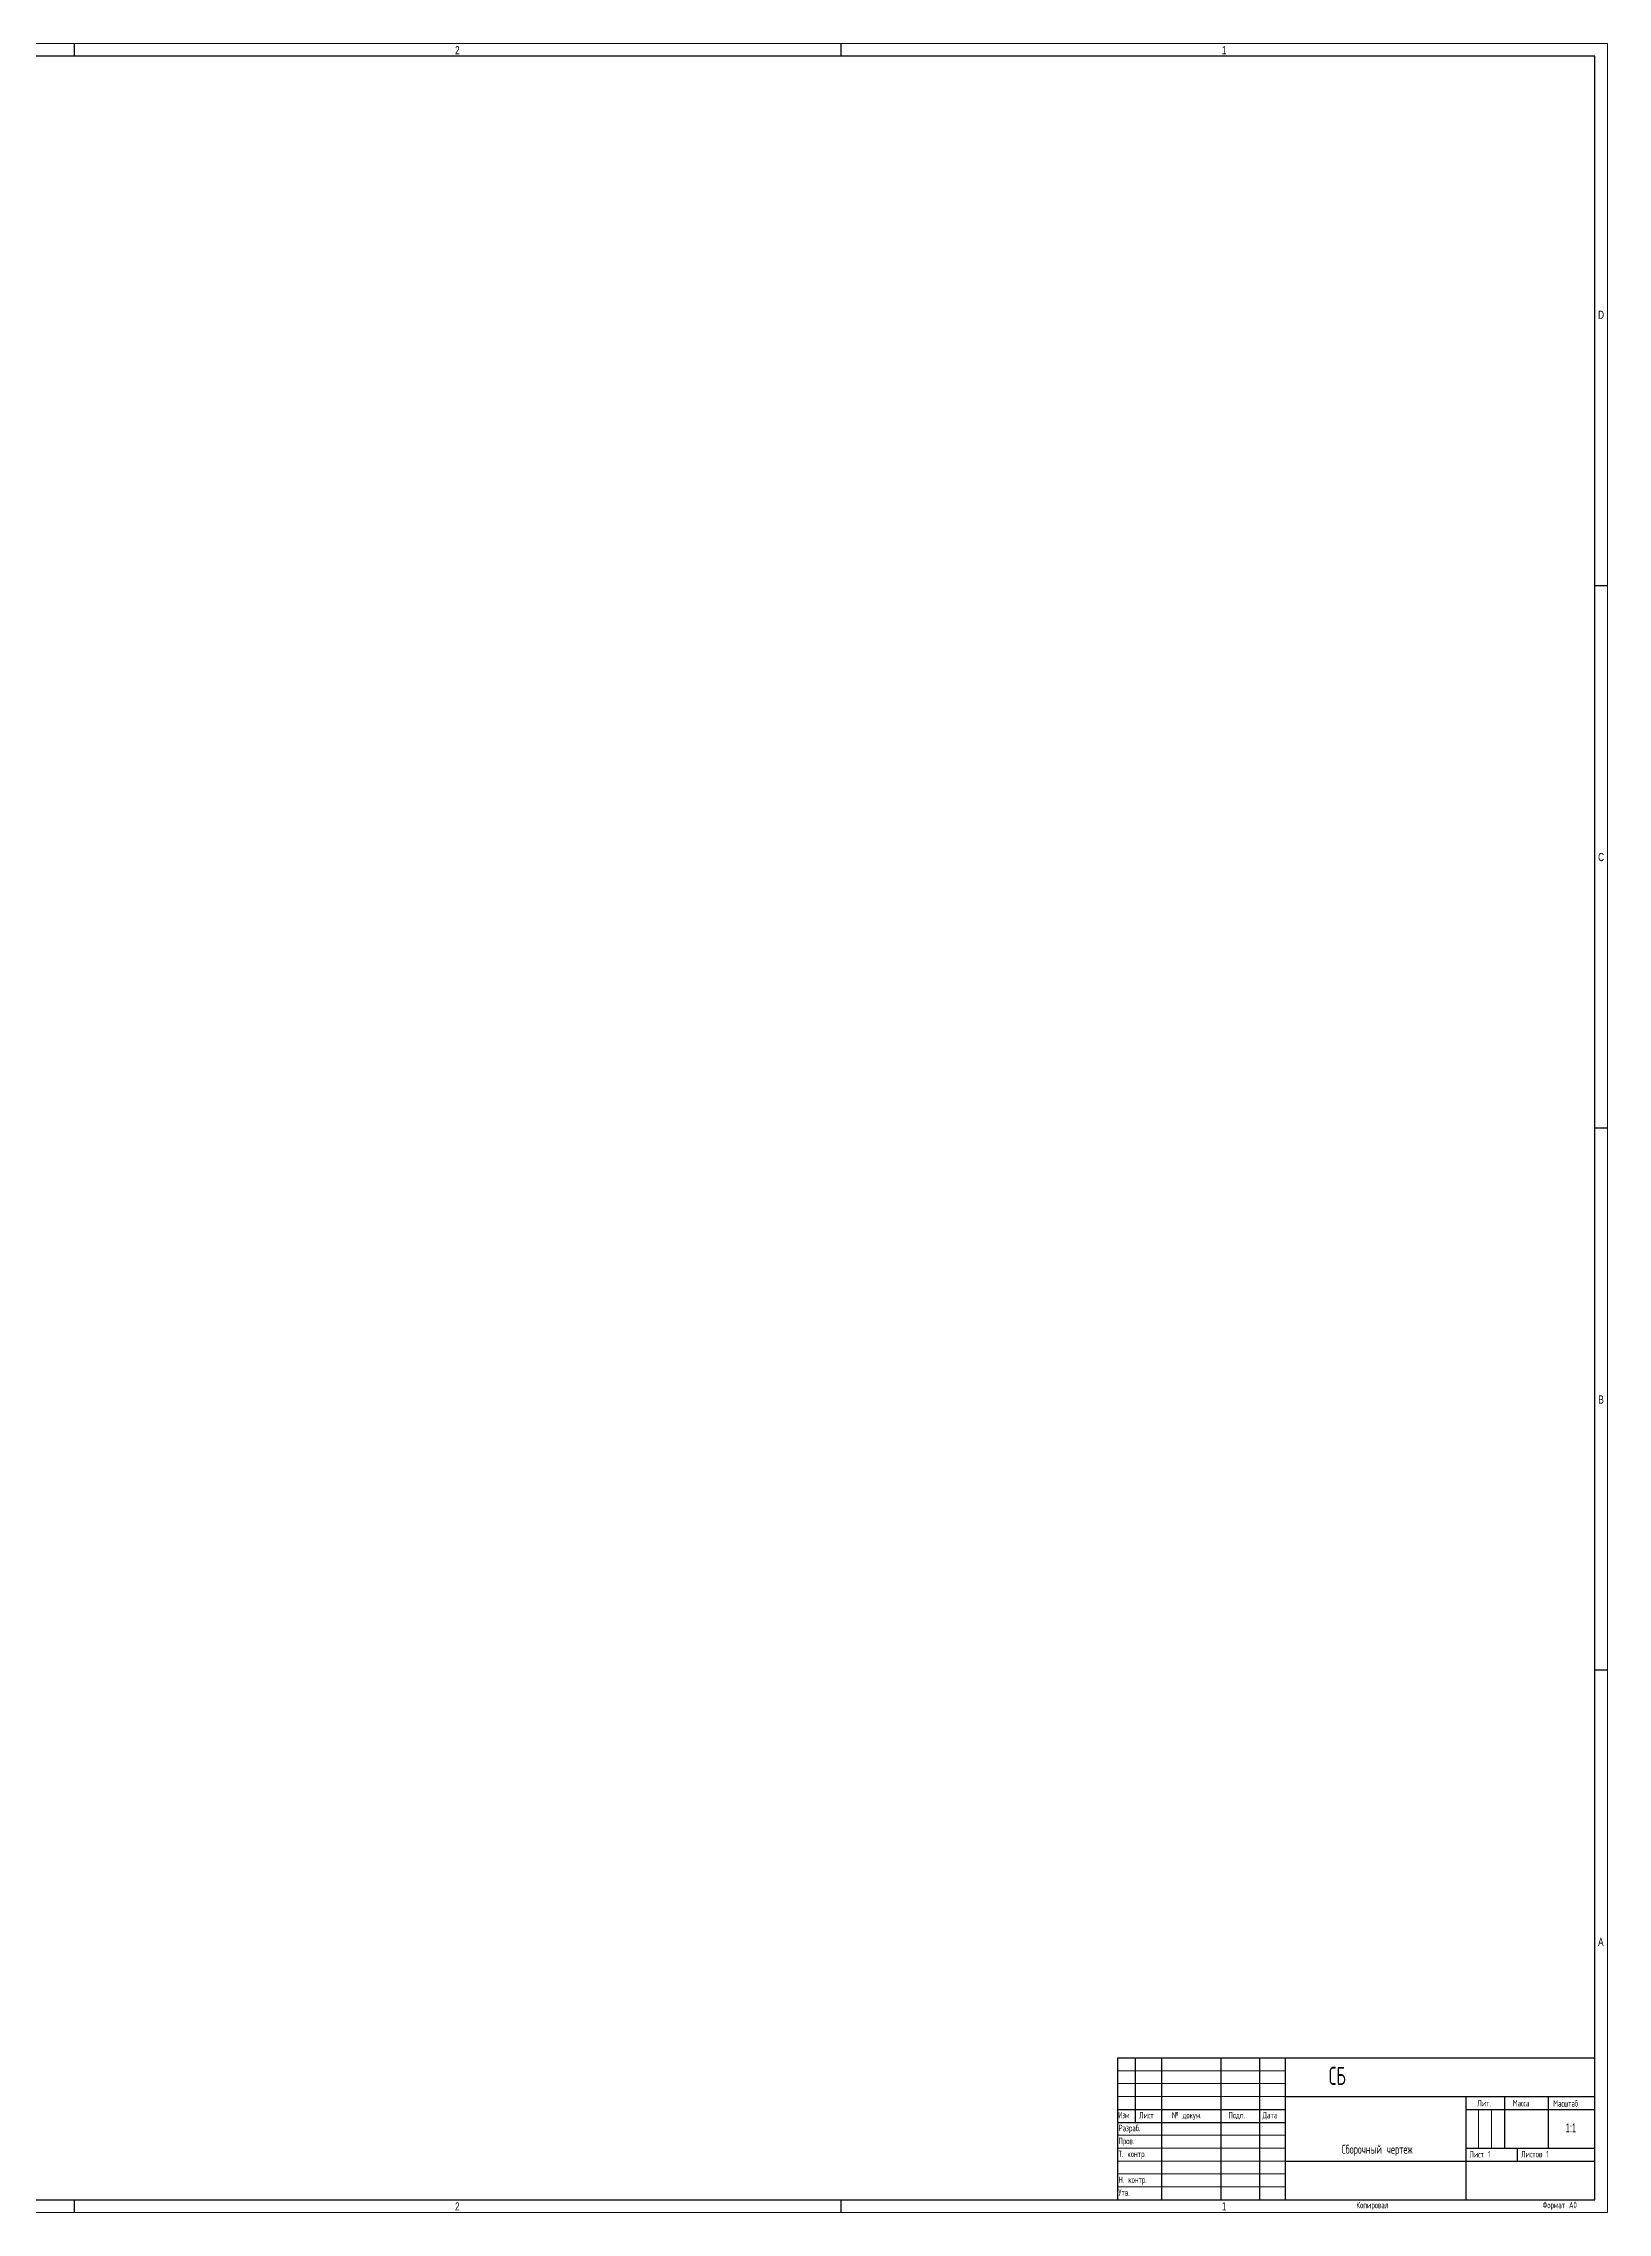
# Model space of a CAD drawing. Header units: millimetres. Extents: x 0 to 1189, y 0 to 841.
# Drawn here: x 583 to 1189, y 0 to 841 of the extents above; entities that cross this region are included whole.
import ezdxf

# ---------------------------------------------------------------- set-up
doc = ezdxf.new("R2010")
doc.units = ezdxf.units.MM
doc.layers.add('ОСЕВЫЕ', color=7, linetype='Continuous')
doc.styles.add('SLDTEXTSTYLE0', font='TXT', dxfattribs={"width": 0.605})
doc.styles.add('SLDTEXTSTYLE1', font='TXT', dxfattribs={"width": 0.605, "bigfont": 'bigfont'})
doc.styles.add('SLDTEXTSTYLE2', font='TXT', dxfattribs={"width": 0.575901, "bigfont": 'bigfont'})
doc.styles.add('SLDTEXTSTYLE3', font='TXT', dxfattribs={"width": 0.575901})
doc.styles.add('SLDTEXTSTYLE4', font='TXT', dxfattribs={"width": 0.75})

# ---------------------------------------------------------------- blocks, each defined once
blk = doc.blocks.new('SW_NOTE_0')
at = {"color": 0, "linetype": 'Continuous', "lineweight": 0, "attachment_point": 1}
for s, insert, char_height, style in [('\\M+18449\\M+18478\\M+1847D', (0, 3.22), 2.5, 'SLDTEXTSTYLE2'), ('.', (5.62, 2.32), 1.59, 'SLDTEXTSTYLE3')]:
    blk.add_mtext(s, dxfattribs=dict(at, insert=insert, char_height=char_height, style=style))

msp = doc.modelspace()

# ---------------------------------------------------------------- linework, layer by layer
at = {"color": 7, "linetype": 'Continuous', "lineweight": 25}
for p, q in [((1184, 836), (20, 836)), ((1184, 5), (1184, 836)), ((999, 60), (1184, 60)), ((999, 60), (999, 5)), ((1006, 35), (1006, 60)), ((1016, 60), (1016, 5)), ((1039, 60), (1039, 5)), ((1054, 60), (1054, 5)), ((1064, 60), (1064, 5)), ((1064, 45), (1184, 45)), ((1134, 45), (1134, 5)), ((1149, 45), (1149, 25)), ((1166, 45), (1166, 25)), ((999, 40), (1064, 40)), ((999, 35), (1064, 35)), ((1134, 40), (1184, 40)), ((1064, 20), (1184, 20)), ((1134, 25), (1184, 25)), ((1154, 25), (1154, 20)), ((20, 5), (1184, 5))]:
    msp.add_line(p, q, dxfattribs=at)
at = {"color": 7, "linetype": 'Continuous', "lineweight": 18}
for p, q in [((999, 55), (1064, 55)), ((999, 50), (1064, 50)), ((999, 45), (1064, 45)), ((1139, 40), (1139, 25)), ((1144, 40), (1144, 25)), ((999, 30), (1064, 30)), ((999, 25), (1064, 25)), ((999, 20), (1064, 20)), ((999, 15), (1064, 15)), ((999, 10), (1064, 10))]:
    msp.add_line(p, q, dxfattribs=at)
at = {"layer": 'ОСЕВЫЕ', "lineweight": 18}
for p, q in [((0, 841), (1189, 841)), ((1189, 841), (1189, 0)), ((0, 0), (1189, 0))]:
    msp.add_line(p, q, dxfattribs=at)
at = {"layer": 'ОСЕВЫЕ', "lineweight": 25}
for p, q in [((594.5, 841), (594.5, 836)), ((891.75, 841), (891.75, 836)), ((1189, 630.75), (1184, 630.75)), ((1189, 420.5), (1184, 420.5)), ((1189, 210.25), (1184, 210.25)), ((594.5, 5), (594.5, 0)), ((891.75, 5), (891.75, 0))]:
    msp.add_line(p, q, dxfattribs=at)

# ---------------------------------------------------------------- block references
at = {"color": 7, "linetype": 'Continuous', "lineweight": 0}
msp.add_blockref('SW_NOTE_0', (999.28, 35.82), dxfattribs=at)

# ---------------------------------------------------------------- texts
for s, insert, char_height, attachment_point, style in [('2', (743.09, 839.95), 3.17, 2, 'SLDTEXTSTYLE4'), ('1', (1040.34, 839.95), 3.17, 2, 'SLDTEXTSTYLE4'), ('D', (1186.46, 737.38), 3.17, 2, 'SLDTEXTSTYLE4'), ('C', (1186.47, 527.13), 3.17, 2, 'SLDTEXTSTYLE4'), ('B', (1186.48, 316.82), 3.17, 2, 'SLDTEXTSTYLE4'), ('A', (1186.37, 106.57), 3.17, 2, 'SLDTEXTSTYLE4'), ('\\M+18452\\M+18441', (1080.94, 56.52), 7, 1, 'SLDTEXTSTYLE1'), ('\\M+1844C\\M+18479\\M+18484.', (1138.5, 43.69), 2.5, 1, 'SLDTEXTSTYLE1'), ('\\M+1844D\\M+18470\\M+18483\\M+18483\\M+18470', (1152.25, 43.69), 2.5, 1, 'SLDTEXTSTYLE1'), ('\\M+1844D\\M+18470\\M+18483\\M+1848A\\M+18484\\M+18470\\M+18471', (1167.91, 43.59), 2.5, 1, 'SLDTEXTSTYLE1'), ('\\M+18451\\M+18470\\M+18478\\M+18482\\M+18470\\M+18471.', (999.41, 34.04), 2.5, 1, 'SLDTEXTSTYLE1'), ('\\M+1844C\\M+18479\\M+18483\\M+18484', (1007.37, 39.01), 2.5, 1, 'SLDTEXTSTYLE1'), ('\\M+18782 \\M+18474\\M+18480\\M+1847B\\M+18485\\M+1847D.', (1020.11, 39.03), 2.5, 1, 'SLDTEXTSTYLE1'), ('\\M+18450\\M+18480\\M+18474\\M+18481.', (1042.05, 39.02), 2.5, 1, 'SLDTEXTSTYLE1'), ('\\M+18444\\M+18470\\M+18484\\M+18470', (1055.24, 39.03), 2.5, 1, 'SLDTEXTSTYLE1'), ('1:1', (1174.76, 34.59), 3.5, 2, 'SLDTEXTSTYLE0'), ('\\M+18450\\M+18482\\M+18480\\M+18472.', (999.38, 29.03), 2.5, 1, 'SLDTEXTSTYLE1'), ('\\M+18452\\M+18471\\M+18480\\M+18482\\M+18480\\M+18489\\M+1847E\\M+1848D\\M+1847A \\M+18489\\M+18475\\M+18482\\M+18484\\M+18475\\M+18477', (1099.63, 26.32), 3.5, 2, 'SLDTEXTSTYLE1'), ('\\M+18453. \\M+1847B\\M+18480\\M+1847E\\M+18484\\M+18482.', (999.4, 24.02), 2.5, 1, 'SLDTEXTSTYLE1'), ('\\M+1844C\\M+18479\\M+18483\\M+18484 1', (1135.39, 23.87), 2.5, 1, 'SLDTEXTSTYLE1'), ('\\M+1844C\\M+18479\\M+18483\\M+18484\\M+18480\\M+18472 1', (1155.45, 23.92), 2.5, 1, 'SLDTEXTSTYLE1'), ('\\M+18454\\M+18484\\M+18472.', (999.37, 9.02), 2.5, 1, 'SLDTEXTSTYLE1'), ('\\M+1844E. \\M+1847B\\M+18480\\M+1847E\\M+18484\\M+18482.', (999.39, 14.03), 2.5, 1, 'SLDTEXTSTYLE1'), ('2', (743.09, 4), 3.17, 2, 'SLDTEXTSTYLE4'), ('1', (1040.34, 4), 3.17, 2, 'SLDTEXTSTYLE4'), ('\\M+1844B\\M+18480\\M+18481\\M+18479\\M+18482\\M+18480\\M+18472\\M+18470\\M+1847C', (1091.61, 4.18), 2.5, 1, 'SLDTEXTSTYLE1'), ('\\M+18455\\M+18480\\M+18482\\M+1847D\\M+18470\\M+18484 \\M+184400', (1163.79, 4.2), 2.5, 1, 'SLDTEXTSTYLE1')]:
    msp.add_mtext(s, dxfattribs=dict(at, insert=insert, char_height=char_height, attachment_point=attachment_point, style=style))

doc.saveas('drawing.dxf')
